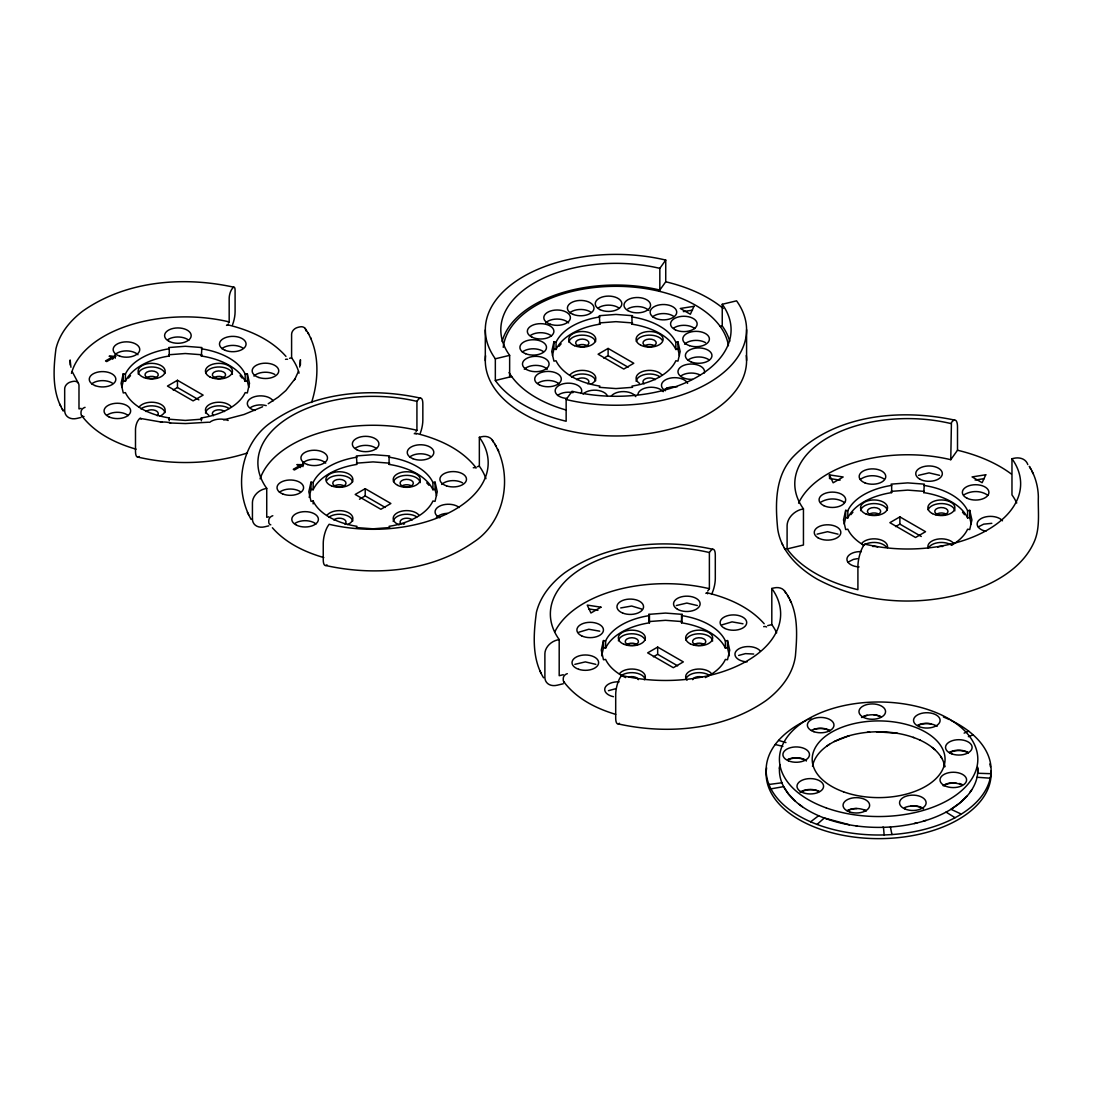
<?xml version="1.0" encoding="UTF-8"?>
<svg xmlns="http://www.w3.org/2000/svg" width="1093" height="1093" viewBox="0 0 1093 1093"><rect width="100%" height="100%" fill="white"/><g stroke="black" fill="none" stroke-linecap="round" stroke-linejoin="round"><path stroke-width="1.5" d="M779.459 768.639L779.623 766.876M299.701 367.029L300.425 359.747L300.425 364.775M201.331 348.776A62 35.796 0 0 1 245.174 374.093L247.319 373.751L247.319 380.992L245.174 381.32A62 35.796 0 0 0 201.331 356.004L201.904 347.547L185.291 346.276L168.677 347.547L169.237 348.776A62 35.796 0 0 0 125.408 374.093L123.263 373.751L121.077 383.356L123.263 392.947L125.408 392.619A62 35.796 0 0 0 169.237 417.922L169.237 420.819M121.801 387.387L123.263 380.992L123.263 373.751M311.013 482.15L308.827 491.754L311.013 501.345L313.158 501.018A62 35.796 0 0 0 356.987 526.32L356.414 527.564L373.041 528.821L389.654 527.564L389.081 526.32A62 35.796 0 0 0 432.924 501.018L435.069 501.345L437.255 491.754L435.069 482.15L432.924 482.478A62 35.796 0 0 0 389.081 457.175L389.654 455.945L373.041 454.674L356.414 455.945L356.987 464.402A62 35.796 0 0 0 313.158 489.719L311.013 489.391L311.013 482.15L313.158 482.478A62 35.796 0 0 1 356.987 457.175M309.196 497.383L311.013 489.391M553.919 341.918L551.733 351.509L553.919 361.1L556.05 360.772A62 35.796 0 0 0 599.893 386.089L599.319 387.318L615.946 388.575L632.56 387.318L631.986 386.089A62 35.796 0 0 0 675.829 360.772L677.974 361.1L680.16 351.509L677.974 341.918L675.829 342.246A62 35.796 0 0 0 631.986 316.929L632.56 315.699L615.946 314.429L599.319 315.699L599.893 324.17A62 35.796 0 0 0 556.05 349.473L553.919 349.145L553.919 341.918L556.05 342.246A62 35.796 0 0 1 599.893 316.929M552.457 355.539L553.919 349.145M682.114 614.348L681.54 615.578A62 35.796 0 0 1 725.383 640.894L727.528 640.566L727.528 647.794L725.383 648.122A62 35.796 0 0 0 681.54 622.819L682.114 614.348L665.5 613.077L648.873 614.348L649.447 615.578A62 35.796 0 0 0 605.618 640.894L603.473 640.566L601.287 650.157L603.473 659.748L605.618 659.421A62 35.796 0 0 0 625.633 677.578M601.656 655.786L603.473 647.794L603.473 640.566M923.763 485.388A62 35.796 0 0 1 967.592 510.691L969.737 510.363L969.737 517.59L967.592 517.932A62 35.796 0 0 0 923.763 492.615L924.323 484.144L907.709 482.887L891.096 484.144L891.669 485.388A62 35.796 0 0 0 847.826 510.691L845.681 510.363L843.495 519.954L845.681 529.558L847.826 529.217A62 35.796 0 0 0 863.866 545.27M844.22 523.998L845.681 517.59L845.681 510.363M298.485 371.333L294.591 379.749L295.219 378.561L285.874 390.543L278.305 397.073L268.222 403.741M311.573 402.484C319.197 378.684 319.962 349.569 305.084 328.351M169.237 417.922L168.677 419.166L185.291 420.422L201.904 419.166L201.331 417.922A62 35.796 0 0 0 245.174 392.619L247.319 392.947L249.505 383.356L247.319 373.751M201.331 356.004L201.904 354.774L185.291 353.517L168.677 354.774L169.237 356.004A62 35.796 0 0 0 125.408 381.32L123.263 380.992M435.069 482.15L435.069 489.391L432.924 489.719A62 35.796 0 0 0 389.081 464.402L389.654 463.172L373.041 461.902L356.414 463.172M677.974 341.918L677.974 349.145L675.829 349.473A62 35.796 0 0 0 631.986 324.17L632.56 322.927L615.946 321.67L599.319 322.927L599.893 324.17M923.763 492.615L924.323 491.385L907.709 490.115L891.096 491.385L891.669 492.615A62 35.796 0 0 0 847.826 517.932L845.681 517.59M969.751 792.63L971.718 789.843M228.328 323.077L229.175 321.902L229.175 298.389A6.64 2.063 -76.6 0 1 231.06 290.519A15.083 4.686 -76.6 0 1 233.205 287.514A6.64 2.063 -76.6 0 1 235.091 290.123L235.091 311.819A13.294 4.14 -76.6 0 1 232.549 324.758M416.078 431.475L416.925 430.287L416.925 401.363L417.772 400.188A13.294 4.14 -76.6 0 1 422.841 403.932L422.841 420.204A13.294 4.14 -76.6 0 1 420.299 433.156M566.147 399.546L572.049 391.267A115.148 66.482 0 0 0 697.498 376.743A115.148 66.482 0 0 0 722.241 304.278L736.559 300.835A130.641 75.431 0 0 1 708.469 383.056A130.641 75.431 0 0 1 566.147 399.546L566.147 421.242A130.641 75.431 0 0 1 495.334 380.487L495.334 358.791A130.641 75.431 0 0 1 523.41 276.57A130.641 75.431 0 0 1 665.733 260.079L665.733 281.775L658.983 291.23M502.111 341.508A115.148 66.482 0 0 1 659.83 290.055L659.83 268.359L665.733 260.079M707.704 591.067L709.384 588.703L709.384 552.539L710.231 551.364A13.294 4.14 -76.6 0 1 715.3 555.107L715.3 578.621A13.294 4.14 -76.6 0 1 711.543 594.36M950.76 459.688L951.429 422.581A15.944 4.959 -76.6 0 1 957.509 427.09L957.509 450.234L950.76 459.688A112.921 65.197 0 0 0 798.587 503.19M966.813 796.223L959.695 803.082L950.951 809.271L961.293 814.107A112.483 64.938 0 0 0 973.685 735.357L973.153 734.879A112.483 64.938 0 0 0 969.546 731.845L968.671 731.162A112.483 64.938 0 0 0 950.732 720.232M960.638 814.517A112.483 64.938 0 0 1 891.956 834.56L890.494 834.656A112.483 64.938 0 0 1 884.141 834.943L883.158 834.956A112.483 64.938 0 0 1 771.234 789.392L770.948 788.859A112.483 64.938 0 0 1 775.224 744.497L775.811 743.718A112.483 64.938 0 0 1 778.571 740.398L779.022 739.893A112.483 64.938 0 0 1 806.607 720.191M817.045 824.423L824.313 818.001L849.343 824.764M810.623 821.813L818.657 815.692M826.95 745.972L829.45 744.306M860.3 479.403C867.159 474.635 876.504 474.567 883.854 478.802M848.045 562.13L853.469 559.384L857.445 558.66M978.276 526.894L983.7 524.148L991.829 523.328M112.757 356.769L105.529 360.936L106.663 361.592L115.94 356.236L109.122 356.25L112.757 356.769L112.757 359.173M177.462 380.282L167.448 386.061L193.119 400.885L203.134 395.106L177.462 380.282L177.462 387.509L198.858 399.86M173.172 389.996L177.462 387.509M300.507 465.153L293.279 469.334L294.413 469.99L303.69 464.634L296.872 464.634L300.507 465.153L300.507 467.572M365.212 488.68L355.184 494.46L380.87 509.283L390.884 503.504L365.212 488.68L365.212 495.908L385.187 507.439M608.118 348.435L598.09 354.214L623.775 369.051L633.79 363.259L608.118 348.435L608.118 355.662L628.079 367.193M359.488 499.214L365.212 495.908M603.814 358.149L608.118 355.662M657.672 647.083L647.643 652.863L673.329 667.7L683.344 661.907L657.672 647.083L657.672 654.311L677.646 665.842M653.382 656.797L657.672 654.311M899.881 516.88L889.866 522.673L915.538 537.496L925.552 531.704L899.881 516.88L899.881 524.121L921.276 536.472M895.591 526.594L899.881 524.121M834.328 741.519L849.439 735.616M821.007 502.042C828.357 497.807 837.703 497.861 844.561 502.63M578.798 632.232L588.785 629.254L599.729 631.18M964.258 494.637C971.609 490.415 980.954 490.47 987.799 495.238M722.049 624.841L732.037 621.862L742.98 623.789M262.634 406.76L243.999 414.507L223.559 419.876M918.544 475.332L929.05 472.873L939.556 475.332M817.045 534.163L827.551 531.69L838.044 534.163M676.335 605.536L686.841 603.063L697.348 605.536M574.836 664.353L585.329 661.893L595.835 664.353M964.122 733.13L968.671 731.162M968.371 736.668L973.153 734.879M620.715 607.94L631.658 606.028L641.646 609.006M608.446 690.68L615.222 688.863M738.677 655.445L745.453 653.628L753.692 654.038M247.387 452.98C212.206 464.252 173.965 465.427 138.032 457.12M923.325 821.171L926.044 820.378M914.267 823.521L917.082 822.838M81.032 408.399L78.983 408.891L78.983 385.392A6.64 5.014 -35.8 0 0 74.433 381.238A15.083 11.367 -35.8 0 0 69.228 382.495A6.64 5.014 -35.8 0 0 64.678 388.835L64.678 410.517A13.294 10.015 -35.8 0 0 76.947 418.414L81.032 417.444M289.549 358.299L291.599 357.807L291.599 334.308A6.64 5.014 -35.8 0 1 296.148 327.982A15.083 11.367 -35.8 0 1 301.354 326.725A6.64 5.014 -35.8 0 1 305.903 330.878M495.334 358.791L509.639 355.348A115.148 66.482 0 0 1 534.395 282.882A115.148 66.482 0 0 1 659.83 268.359M495.334 380.487L511.688 376.552M720.205 326.465L722.241 325.974L722.241 304.278M416.925 401.363A115.148 66.482 0 0 0 291.489 415.886A115.148 66.482 0 0 0 266.733 488.366L264.697 488.844A13.294 10.015 -35.8 0 0 252.428 502.643L252.428 518.915M326.998 564.89A13.294 4.14 -76.6 0 1 323.241 559.671L323.241 543.399A13.294 4.14 -76.6 0 1 328.31 525.46L329.157 524.285A115.148 66.482 0 0 0 454.592 509.748A115.148 66.482 0 0 0 479.349 437.282L481.385 436.79A13.294 10.015 -35.8 0 1 493.23 441.982M268.782 516.798L266.733 517.29L266.733 488.366M477.299 466.697L479.349 466.205A115.148 66.482 0 0 1 485.934 478.666M268.782 525.842L264.697 526.812A13.294 10.015 -35.8 0 1 252.428 518.915M950.76 423.524A112.921 65.197 0 0 0 827.729 437.774A112.921 65.197 0 0 0 803.451 508.846L801.825 509.242A15.944 12.023 -35.8 0 0 787.097 525.801L787.097 548.932A130.641 75.431 0 0 0 857.909 589.687L857.909 566.543A15.944 4.959 -76.6 0 1 863.989 545.024L864.672 544.082A112.921 65.197 0 0 0 987.689 529.832A112.921 65.197 0 0 0 1011.968 458.746L1013.594 458.363A15.944 12.023 -35.8 0 1 1027.816 464.593M787.097 548.932L803.451 545.011L803.451 508.846M709.384 552.539A115.148 66.482 0 0 0 583.949 567.076A115.148 66.482 0 0 0 559.192 639.542L557.157 640.033A13.294 10.015 -35.8 0 0 544.888 653.819L544.888 677.332A13.294 10.015 -35.8 0 0 557.157 685.229L563.278 683.753M619.458 723.293A13.294 4.14 -76.6 0 1 615.701 718.087L615.701 694.574A13.294 4.14 -76.6 0 1 620.769 676.635L621.616 675.46A115.148 66.482 0 0 0 747.052 660.923A115.148 66.482 0 0 0 771.808 588.458L773.844 587.966A13.294 10.015 -35.8 0 1 785.689 593.157M563.278 674.709L559.192 675.693L559.192 639.542M767.71 625.606L771.808 624.622A115.148 66.482 0 0 1 776.672 632.847M770.948 788.859L783.667 786.632L788.572 794.105L795.308 801.101M683.344 311.601L692.47 310.18M975.106 480.059L984.246 478.625M768.939 784.473L781.891 782.779M208.599 422.212L185.482 423.551L170.016 422.977M867.295 732.283L869.632 732.091M648.873 614.348L648.873 621.575L665.5 620.318L682.114 621.575M876.49 731.75L897.421 733.294M882.625 827.305L883.486 827.278L884.141 834.943M990.927 773.694L977.661 773.257L977.661 767.136M977.033 777.246L990.217 778.202M162.365 422.253L140.136 418.387M829.437 474.895L843.154 476.985L833.153 482.805L829.437 474.895L829.437 477.299M829.437 478.515L840.107 480.141M588.758 608.938L597.898 610.345M603.473 647.794L605.618 648.122A62 35.796 0 0 1 649.447 622.819L649.447 615.578M855.983 825.802L856.83 825.953M954.462 420.067C899.402 408.276 832.921 414.643 792.37 457.598C774.855 476.767 775.292 504.515 777.67 528.684C780.744 551.186 798.491 568.346 817.318 579.235C868.552 606.601 932.52 607.653 985.831 585.452C1005.437 576.626 1024.414 563.018 1033.664 542.989C1040.563 528.547 1037.872 512.084 1038.35 496.687C1038.09 485.989 1035.03 475.441 1029.319 466.342L1030.836 469.184M233.82 287.199C183.364 276.092 126.323 280.655 83.068 310.877C70.499 320.345 59.678 333.16 55.962 348.735C53.284 369.461 51.904 392.51 63.339 410.995L62.082 408.632M420.299 398.098C370.759 387.168 314.811 391.936 272.362 421.543C240.733 442.037 233.137 487.601 251.089 519.394M712.759 549.273C663.219 538.343 607.271 543.112 564.821 572.718C551.623 582.624 540.393 596.068 536.403 612.353C533.507 634.077 531.635 658.328 543.549 677.797M325.782 565.518C375.323 576.448 431.27 571.68 473.72 542.06C506.81 520.623 513.833 471.288 492.014 439.659M618.242 723.921C667.782 734.851 723.73 730.083 766.179 700.476C780.607 689.642 793.012 674.313 795.417 655.95C797.262 634.049 798.833 609.307 784.473 590.835M775.224 744.497L782.861 746.396M227.795 324.826C249.368 330.072 271.023 339.417 285.956 356.386M707.171 592.802C728.307 597.953 749.538 607.121 764.185 623.748M778.571 740.398L785.949 742.584M136.078 449.182C115.421 443.211 94.736 433.088 81.565 415.49M323.829 557.58C304.66 552.047 285.724 542.975 272.376 527.755M615.687 714.357C595.986 708.496 576.38 698.591 563.824 681.8M913.27 737.351L914.021 737.638M919.65 739.934L920.374 740.248M946.032 812.085L955.063 817.714M799.229 804.366L802.426 806.743M932.315 747.503L934.761 749.579M475.742 467.353C461.041 448.69 438.088 438.744 415.545 433.211A4.427 1.489 -75.4 0 0 414.261 433.798M78.163 382.878L72.179 371.552M940.608 756.288L941.852 758.364M1031.778 470.987L1033.322 473.884M781.864 543.235L782.725 544.847M784.35 547.948L785.198 549.519M787.452 595.398L788.709 597.762M789.911 600.043L791.195 602.462M494.992 444.209L496.249 446.586M497.452 448.868L498.736 451.286M539.805 670.733L541.09 673.151M308.089 332.941L308.718 334.13M310.562 337.628L311.204 338.844M247.346 512.316L248.63 514.735M59.596 403.932L60.88 406.336M648.873 621.575L649.447 622.819M943.614 762.204L944.776 766.862M969.737 510.363L971.923 519.954L969.737 529.558L967.592 529.217A62 35.796 0 0 1 951.552 545.27M969.737 517.59L971.199 523.998M677.974 349.145L679.422 355.539M727.528 640.566L729.714 650.157L727.528 659.748L725.383 659.421A62 35.796 0 0 1 705.368 677.578M727.528 647.794L729.345 655.786M435.069 489.391L436.517 495.785M247.319 380.992L248.78 387.387M890.385 826.936L891.956 834.56M70.936 367.248L70.143 359.966L70.143 364.994M1011.968 458.746L1011.968 494.91A112.921 65.197 0 0 1 1016.736 502.985M967.592 510.691L967.592 517.932M891.669 485.388L891.669 492.615M847.826 510.691L847.826 517.932M771.808 588.458L771.808 624.622M746.587 329.69L746.587 360.43M725.383 640.894L725.383 648.122M681.54 615.578L681.54 622.819M675.829 342.246L675.829 349.473M631.986 316.929L631.986 324.17M605.618 640.894L605.618 648.122M556.05 342.246L556.05 349.473M509.639 355.348L509.639 377.044M485.306 329.936L485.306 360.676M479.349 437.282L479.349 466.205M432.924 482.478L432.924 489.719M389.081 457.175L389.081 464.402M313.158 482.478L313.158 489.719M313.158 501.018L313.158 503.9M302.966 464.211L302.966 466.615M245.174 374.093L245.174 381.32M201.331 417.922L201.331 420.819M169.237 348.776L169.237 356.004M125.408 374.093L125.408 381.32M115.216 355.812L115.216 358.231M294.932 523.424A13.28 7.665 0 0 1 316 523.957M409.656 457.065A13.28 7.665 0 0 1 430.71 456.532M402.169 485.784A6.64 3.839 0 0 1 411.555 485.961M355.471 448.103A13.28 7.665 0 0 1 376.525 448.636M426.735 482.887A62 35.796 0 0 1 428.893 485.251M333.802 519.94A6.64 3.839 0 0 1 342.997 518.82A6.64 3.839 0 0 1 344.951 524.121M401.145 524.121A6.64 3.839 0 0 1 403.071 518.82A6.64 3.839 0 0 1 412.266 519.94M302.706 463.118A13.28 7.665 0 0 1 325.714 463.118M399.164 524.886A13.512 7.801 0 0 1 397.825 512.535A13.512 7.801 0 0 1 418.824 514.981M393.22 521.498A13.512 7.801 0 0 1 402.388 514.639A13.512 7.801 0 0 1 416.884 516.907M328.665 517.29A13.512 7.801 0 0 1 342.874 514.502A13.512 7.801 0 0 1 352.766 521.019M326.903 515.431A13.512 7.801 0 0 1 347.601 512.234A13.512 7.801 0 0 1 347.601 524.599M326.725 480.442A13.512 7.801 0 0 1 340.661 475.4A13.512 7.801 0 0 1 352.697 481.863M393.453 481.644A13.512 7.801 0 0 1 407.58 475.373A13.512 7.801 0 0 1 420.177 482.655M272.813 515.732A4.427 3.293 -38.2 0 0 268.782 520.418A12.884 9.577 -38.2 0 0 268.782 522.222A4.427 3.293 -38.2 0 0 270.791 524.818M260.079 478.884A115.148 66.482 0 0 1 416.925 430.287M279.425 492.301A13.28 7.665 0 0 1 300.479 491.768M334.103 486.248A6.64 3.839 0 0 1 344.65 486.248M403.071 524.244A6.64 3.839 0 0 1 404.629 523.807M439.823 517.795A13.28 7.665 0 0 1 439.386 506.264A13.28 7.665 0 0 1 459.238 507.521M436.326 517.727A13.28 7.665 0 0 1 447.201 513.327M441.695 484.459A13.28 7.665 0 0 1 462.599 482.874M473.269 467.763A4.427 3.293 -38.2 0 1 476.111 468.064M415.832 433.593A4.427 1.489 -75.4 0 1 416.023 434.235M71.455 373.355A115.148 66.482 0 0 1 229.175 321.902M291.599 357.807A115.148 66.482 0 0 1 299.058 373.137M146.052 411.542A6.64 3.839 0 0 1 155.247 410.421A6.64 3.839 0 0 1 157.201 415.723M128.468 378.069A62 35.796 0 0 1 130.491 375.664M240.091 375.664A62 35.796 0 0 1 242.113 378.069M213.395 415.736A6.64 3.839 0 0 1 215.321 410.421A6.64 3.839 0 0 1 224.516 411.542M107.182 415.039A13.28 7.665 0 0 1 128.25 415.559M167.721 339.718A13.28 7.665 0 0 1 188.775 340.251M114.956 354.719A13.28 7.665 0 0 1 137.964 354.719M221.906 348.667A13.28 7.665 0 0 1 242.96 348.134M160.521 422.281A13.28 7.665 0 0 1 170.59 423.046M208.777 415.149A13.512 7.801 0 0 1 211.482 403.522A13.512 7.801 0 0 1 231.088 406.596M205.484 413.099A13.512 7.801 0 0 1 214.652 406.241A13.512 7.801 0 0 1 229.134 408.509M140.915 408.891A13.512 7.801 0 0 1 155.124 406.104A13.512 7.801 0 0 1 165.016 412.621M139.153 407.033A13.512 7.801 0 0 1 159.851 403.836A13.512 7.801 0 0 1 159.851 416.201M138.183 374.025A13.512 7.801 0 0 1 151.148 366.975A13.512 7.801 0 0 1 164.947 373.464M205.703 373.246A13.512 7.801 0 0 1 219.843 366.988A13.512 7.801 0 0 1 232.426 374.257M91.675 383.903A13.28 7.665 0 0 1 112.729 383.37M213.313 378.164A6.64 3.839 0 0 1 223.805 377.577M146.353 377.85A6.64 3.839 0 0 1 156.9 377.85M209.637 422.363A13.28 7.665 0 0 1 228.15 420.477M254.997 410.476A13.28 7.665 0 0 1 251.636 397.879A13.28 7.665 0 0 1 273.1 400.912M250.434 407.634A13.28 7.665 0 0 1 266.227 405.612M253.945 376.06A13.28 7.665 0 0 1 274.849 374.475M139.248 456.491A13.294 4.14 -76.6 0 1 135.491 451.272L135.491 429.576A6.64 2.063 -76.6 0 1 137.376 421.707A15.083 4.686 -76.6 0 1 139.521 418.701A6.64 2.063 -76.6 0 1 141.065 419.07M285.519 359.365A4.427 3.293 -38.2 0 1 287.541 359.324M226.511 325.413A4.427 1.489 -75.4 0 1 228.095 325.195M85.063 407.347A4.427 3.293 -38.2 0 0 81.169 411.05A12.884 9.577 -38.2 0 0 81.169 414.725A4.427 3.293 -38.2 0 0 84.024 416.529M567.308 673.657A4.427 3.293 -38.2 0 0 563.278 678.329A12.884 9.577 -38.2 0 0 563.414 681.035A4.427 3.293 -38.2 0 0 564.466 682.387M692.661 679.655A6.64 3.839 0 0 1 702.157 677.018M628.817 677.018A6.64 3.839 0 0 1 638.339 679.641M613.46 696.692A13.28 7.665 0 0 1 605.03 687.825A13.28 7.665 0 0 1 619.157 681.841M693.522 644.966A6.64 3.839 0 0 1 704.015 644.378M554.902 631.658A115.148 66.482 0 0 1 709.384 588.703M626.562 644.665A6.64 3.839 0 0 1 637.11 644.665M747.079 661.88A13.28 7.665 0 0 1 737.351 649.843A13.28 7.665 0 0 1 760.277 651.004M763.679 626.658A4.427 3.293 -38.2 0 1 766.535 626.972M705.873 593.39A4.427 1.489 -75.4 0 1 707.636 593.827M687.032 680.256A13.512 7.801 0 0 1 693.222 669.818A13.512 7.801 0 0 1 711.297 673.397M619.362 673.834A13.512 7.801 0 0 1 637 669.613A13.512 7.801 0 0 1 644.31 679.805M685.912 640.047A13.512 7.801 0 0 1 700.039 633.79A13.512 7.801 0 0 1 712.636 641.058M618.392 640.826A13.512 7.801 0 0 1 631.344 633.776A13.512 7.801 0 0 1 645.157 640.279M621.125 675.693A13.512 7.801 0 0 1 635.334 672.905A13.512 7.801 0 0 1 645.225 679.422M686.377 677.92A13.512 7.801 0 0 1 709.343 675.31M722.241 325.974A115.148 66.482 0 0 1 729.714 341.289M566.16 410.025A112.921 65.197 0 0 1 509.065 372.563M503.245 347.355A112.921 65.197 0 0 1 614.526 286.311A112.921 65.197 0 0 1 728.43 345.716M665.733 281.775A130.641 75.431 0 0 1 723.238 308.486M643.968 346.317A6.64 3.839 0 0 1 654.461 345.73M577.008 346.016A6.64 3.839 0 0 1 587.556 346.016M746.287 355.498A130.641 75.431 0 0 1 616.151 435.97A130.641 75.431 0 0 1 485.565 355.744M537.838 383.192A13.28 7.665 0 0 1 558.892 383.725M524.271 369.215A13.28 7.665 0 0 1 547.279 369.215M522.331 352.055A13.28 7.665 0 0 1 543.385 351.536M667.509 387.66A62 35.796 0 0 1 663.861 390.488M639.432 383.301A13.512 7.801 0 0 1 642.137 371.675A13.512 7.801 0 0 1 661.73 374.749M569.795 375.186A13.512 7.801 0 0 1 590.507 371.989A13.512 7.801 0 0 1 590.507 384.367M665.377 390.761A13.28 7.665 0 0 1 668.124 378.697A13.28 7.665 0 0 1 687.606 383.356M663.26 390.543A13.28 7.665 0 0 1 677.073 386.826M611.301 396.021A13.28 7.665 0 0 1 623.912 391.595A13.28 7.665 0 0 1 635.825 396.636M637.943 394.245A13.28 7.665 0 0 1 648.873 387.359A13.28 7.665 0 0 1 663.219 391.677M576.708 379.695A6.64 3.839 0 0 1 585.903 378.574A6.64 3.839 0 0 1 587.843 383.875M644.037 383.889A6.64 3.839 0 0 1 645.977 378.574A6.64 3.839 0 0 1 655.172 379.695M687.798 360.239A13.28 7.665 0 0 1 708.851 359.706M692.415 379.326A13.28 7.665 0 0 1 677.974 371.688A13.28 7.665 0 0 1 692.415 364.051A13.28 7.665 0 0 1 704.343 373.014M681.089 375.801A13.28 7.665 0 0 1 699.807 374.844M673.698 328.05A13.28 7.665 0 0 1 694.752 328.583M684.601 344.213A13.28 7.665 0 0 1 705.504 342.628M583.102 393.999A13.28 7.665 0 0 1 596.341 390.228A13.28 7.665 0 0 1 607.435 395.857M567.294 398.467A13.28 7.665 0 0 1 555.367 389.504A13.28 7.665 0 0 1 571.885 383.424A13.28 7.665 0 0 1 580.929 393.453M652.562 316.833A13.28 7.665 0 0 1 673.616 316.301M557.567 395.475A13.28 7.665 0 0 1 572.992 392.66M598.377 307.871A13.28 7.665 0 0 1 619.43 308.404M530.447 335.442A13.28 7.665 0 0 1 551.5 335.975M559.124 346.235A62 35.796 0 0 1 561.133 343.817M569.822 312.735A13.28 7.665 0 0 1 590.889 312.215M545.612 322.886A13.28 7.665 0 0 1 568.62 322.886M627.888 308.8A13.28 7.665 0 0 1 648.791 310.385M636.126 381.266A13.512 7.801 0 0 1 645.294 374.407A13.512 7.801 0 0 1 659.789 376.661M571.571 377.044A13.512 7.801 0 0 1 585.78 374.257A13.512 7.801 0 0 1 595.671 380.774M568.838 342.177A13.512 7.801 0 0 1 581.79 335.127A13.512 7.801 0 0 1 595.603 341.631M636.358 341.399A13.512 7.801 0 0 1 648.723 335.141A13.512 7.801 0 0 1 662.399 340.415M808.028 719.508A112.483 64.938 0 0 1 810.924 718.21M943.437 716.994A112.483 64.938 0 0 1 949.311 719.563M991.009 771.071A112.483 64.938 0 0 1 875.794 838.618A112.483 64.938 0 0 1 766.603 767.819M989.848 764.021A112.483 64.938 0 0 1 990.477 766.835M917.833 725.11A13.28 7.665 0 0 1 930.922 723.798M812.509 766.371A66.427 38.351 0 0 1 878.594 731.764A66.427 38.351 0 0 1 944.735 766.33M977.77 768.215A99.203 57.273 0 0 1 875.425 827.36A99.203 57.273 0 0 1 779.896 764.526M943.409 785.471A13.28 7.665 0 0 1 955.91 782.875M959.217 783.476A13.28 7.665 0 0 1 962.127 784.569M911.111 805.91A13.28 7.665 0 0 1 923.571 808.56M847.553 810.774A13.28 7.665 0 0 1 856.967 808.547M863.607 809.585A13.28 7.665 0 0 1 866.353 810.815M800.472 792.411A13.28 7.665 0 0 1 819.203 791.51M861.53 717.486A13.28 7.665 0 0 1 867.173 715.218M874.031 714.877A13.28 7.665 0 0 1 880.248 716.571M949.311 752.408A13.28 7.665 0 0 1 968.111 752.449M787.643 759.854A13.28 7.665 0 0 1 806.347 760.837M813.657 729.496A13.28 7.665 0 0 1 829.683 730.752M918.393 725.315A13.28 7.665 0 0 1 937.097 726.367M904.403 807.727A13.28 7.665 0 0 1 923.093 808.779M847.061 810.678A13.28 7.665 0 0 1 865.847 810.801M943.218 785.785A13.28 7.665 0 0 1 961.949 784.952M800.199 792.138A13.28 7.665 0 0 1 818.944 791.305M949.544 752.735A13.28 7.665 0 0 1 968.33 752.858M862.186 717.445A13.28 7.665 0 0 1 880.917 716.612M811.389 730.466A13.28 7.665 0 0 1 830.174 730.589M787.766 759.512A13.28 7.665 0 0 1 806.47 760.578M957.509 450.234A130.641 75.431 0 0 1 1011.216 473.938M985.9 531.253A13.28 7.665 0 0 1 980.64 518.861A13.28 7.665 0 0 1 1002.486 520.801M859.057 566.925A13.28 7.665 0 0 1 846.979 558.619A13.28 7.665 0 0 1 861.366 551.637M935.731 514.762A6.64 3.839 0 0 1 946.224 514.175M868.771 514.461A6.64 3.839 0 0 1 879.318 514.461M850.887 514.68A62 35.796 0 0 1 852.909 512.262M962.509 512.262A62 35.796 0 0 1 964.532 514.68M872.665 546.486A6.64 3.839 0 0 1 877.665 547.019M937.739 547.033A6.64 3.839 0 0 1 942.74 546.486M928.121 548.126A13.512 7.801 0 0 1 937.07 539.232A13.512 7.801 0 0 1 953.506 543.194M861.571 543.645A13.512 7.801 0 0 1 877.542 539.095A13.512 7.801 0 0 1 887.434 547.648M928.599 547.716A13.512 7.801 0 0 1 951.552 545.12M863.333 545.489A13.512 7.801 0 0 1 886.519 547.251M860.601 510.636A13.512 7.801 0 0 1 873.567 503.572A13.512 7.801 0 0 1 887.366 510.076M928.121 509.844A13.512 7.801 0 0 1 942.262 503.586A13.512 7.801 0 0 1 954.845 510.855M694 306.327L690.366 314.238L680.297 308.472L694 306.327M985.763 474.772L982.129 482.696L972.073 476.917L985.763 474.772M600.945 607.189L590.944 612.995L587.228 605.098L600.945 607.189M403.18 486.412A6.64 3.839 0 0 0 413.345 483.297A6.64 3.839 0 0 0 403.577 479.772A6.64 3.839 0 0 0 403.18 486.412M296.572 525.2A13.28 7.665 0 0 0 318.2 520.651A13.28 7.665 0 0 0 300.561 512.111A13.28 7.665 0 0 0 296.572 525.2M412.908 458.705A13.28 7.665 0 0 0 433.771 453.089A13.28 7.665 0 0 0 414.916 445.479A13.28 7.665 0 0 0 412.908 458.705M357.11 449.879A13.28 7.665 0 0 0 378.724 445.329A13.28 7.665 0 0 0 361.1 436.79A13.28 7.665 0 0 0 357.11 449.879M307.57 464.552A13.28 7.665 0 0 0 327.504 457.912A13.28 7.665 0 0 0 307.57 451.272A13.28 7.665 0 0 0 307.57 464.552M331.548 485.893A13.512 7.801 0 0 0 352.82 480.278A13.512 7.801 0 0 0 333.761 472.449A13.512 7.801 0 0 0 331.548 485.893M335.332 486.207A6.64 3.839 0 0 0 345.962 483.666A6.64 3.839 0 0 0 336.835 479.622A6.64 3.839 0 0 0 335.332 486.207M397.797 485.401A13.512 7.801 0 0 0 419.944 481.07A13.512 7.801 0 0 0 402.361 472.162A13.512 7.801 0 0 0 397.797 485.401M282.691 493.94A13.28 7.665 0 0 0 303.54 488.325A13.28 7.665 0 0 0 284.686 480.715A13.28 7.665 0 0 0 282.691 493.94M446.559 485.893A13.28 7.665 0 0 0 466.492 479.253A13.28 7.665 0 0 0 446.559 472.613A13.28 7.665 0 0 0 446.559 485.893M108.822 416.802A13.28 7.665 0 0 0 130.45 412.252A13.28 7.665 0 0 0 112.825 403.713A13.28 7.665 0 0 0 108.822 416.802M169.36 341.481A13.28 7.665 0 0 0 190.974 336.931A13.28 7.665 0 0 0 173.35 328.392A13.28 7.665 0 0 0 169.36 341.481M119.82 356.168A13.28 7.665 0 0 0 139.754 349.514A13.28 7.665 0 0 0 119.82 342.874A13.28 7.665 0 0 0 119.82 356.168M225.172 350.32A13.28 7.665 0 0 0 246.021 344.705A13.28 7.665 0 0 0 227.166 337.081A13.28 7.665 0 0 0 225.172 350.32M143.798 377.509A13.512 7.801 0 0 0 165.07 371.893A13.512 7.801 0 0 0 146.011 364.051A13.512 7.801 0 0 0 143.798 377.509M147.582 377.809A6.64 3.839 0 0 0 158.212 375.268A6.64 3.839 0 0 0 149.085 371.224A6.64 3.839 0 0 0 147.582 377.809M210.047 377.017A13.512 7.801 0 0 0 232.194 372.672A13.512 7.801 0 0 0 214.611 363.764A13.512 7.801 0 0 0 210.047 377.017M215.444 378.014A6.64 3.839 0 0 0 225.595 374.899A6.64 3.839 0 0 0 215.827 371.388A6.64 3.839 0 0 0 215.444 378.014M94.941 385.556A13.28 7.665 0 0 0 115.79 379.94A13.28 7.665 0 0 0 96.949 372.317A13.28 7.665 0 0 0 94.941 385.556M258.809 377.495A13.28 7.665 0 0 0 278.742 370.855A13.28 7.665 0 0 0 258.809 364.215A13.28 7.665 0 0 0 258.809 377.495M695.654 644.829A6.64 3.839 0 0 0 705.805 641.7A6.64 3.839 0 0 0 696.036 638.189A6.64 3.839 0 0 0 695.654 644.829M581.64 635.853A13.28 7.665 0 0 0 603.254 631.317A13.28 7.665 0 0 0 585.629 622.778A13.28 7.665 0 0 0 581.64 635.853M627.792 644.61A6.64 3.839 0 0 0 638.421 642.069A6.64 3.839 0 0 0 629.295 638.025A6.64 3.839 0 0 0 627.792 644.61M724.891 628.461A13.28 7.665 0 0 0 746.505 623.912A13.28 7.665 0 0 0 728.881 615.373A13.28 7.665 0 0 0 724.891 628.461M578.689 669.299A13.28 7.665 0 0 0 598.622 662.659A13.28 7.665 0 0 0 578.689 656.005A13.28 7.665 0 0 0 578.689 669.299M677.441 609.252A13.28 7.665 0 0 0 699.67 605.809A13.28 7.665 0 0 0 683.398 596.423A13.28 7.665 0 0 0 677.441 609.252M622.641 613.036A13.28 7.665 0 0 0 643.504 607.421A13.28 7.665 0 0 0 624.649 599.797A13.28 7.665 0 0 0 622.641 613.036M690.257 643.818A13.512 7.801 0 0 0 712.404 639.473A13.512 7.801 0 0 0 694.82 630.565A13.512 7.801 0 0 0 690.257 643.818M624.007 644.31A13.512 7.801 0 0 0 645.28 638.695A13.512 7.801 0 0 0 626.221 630.866A13.512 7.801 0 0 0 624.007 644.31M578.238 345.962A6.64 3.839 0 0 0 588.867 343.421A6.64 3.839 0 0 0 579.741 339.377A6.64 3.839 0 0 0 578.238 345.962M646.086 346.18A6.64 3.839 0 0 0 656.251 343.052A6.64 3.839 0 0 0 646.482 339.54A6.64 3.839 0 0 0 646.086 346.18M539.477 384.955A13.28 7.665 0 0 0 561.105 380.419A13.28 7.665 0 0 0 543.467 371.866A13.28 7.665 0 0 0 539.477 384.955M526.389 369.434A13.28 7.665 0 0 0 548.618 365.991A13.28 7.665 0 0 0 532.346 356.591A13.28 7.665 0 0 0 526.389 369.434M525.596 353.708A13.28 7.665 0 0 0 546.445 348.093A13.28 7.665 0 0 0 527.591 340.469A13.28 7.665 0 0 0 525.596 353.708M532.086 337.204A13.28 7.665 0 0 0 553.7 332.668A13.28 7.665 0 0 0 536.076 324.129A13.28 7.665 0 0 0 532.086 337.204M640.703 345.169A13.512 7.801 0 0 0 662.85 340.825A13.512 7.801 0 0 0 645.266 331.917A13.512 7.801 0 0 0 640.703 345.169M574.453 345.661A13.512 7.801 0 0 0 595.726 340.046A13.512 7.801 0 0 0 576.667 332.217A13.512 7.801 0 0 0 574.453 345.661M691.049 361.879A13.28 7.665 0 0 0 711.912 356.263A13.28 7.665 0 0 0 693.058 348.64A13.28 7.665 0 0 0 691.049 361.879M675.324 329.813A13.28 7.665 0 0 0 696.951 325.263A13.28 7.665 0 0 0 679.327 316.724A13.28 7.665 0 0 0 675.324 329.813M689.464 345.661A13.28 7.665 0 0 0 709.398 339.008A13.28 7.665 0 0 0 689.464 332.368A13.28 7.665 0 0 0 689.464 345.661M573.087 314.388A13.28 7.665 0 0 0 593.936 308.772A13.28 7.665 0 0 0 575.096 301.149A13.28 7.665 0 0 0 573.087 314.388M600.002 309.633A13.28 7.665 0 0 0 621.63 305.097A13.28 7.665 0 0 0 604.005 296.558A13.28 7.665 0 0 0 600.002 309.633M655.814 318.473A13.28 7.665 0 0 0 676.676 312.858A13.28 7.665 0 0 0 657.822 305.234A13.28 7.665 0 0 0 655.814 318.473M627.888 310.603A13.28 7.665 0 0 0 650.116 307.16A13.28 7.665 0 0 0 633.844 297.774A13.28 7.665 0 0 0 627.888 310.603M550.476 324.32A13.28 7.665 0 0 0 570.396 317.68A13.28 7.665 0 0 0 550.476 311.027A13.28 7.665 0 0 0 550.476 324.32M826.281 807.918A99.203 57.273 0 0 0 977.77 761.111A99.203 57.273 0 0 0 831.828 708.77A99.203 57.273 0 0 0 826.281 807.918M843.564 791.838A66.427 38.351 0 0 0 945.021 760.496A66.427 38.351 0 0 0 847.28 725.451A66.427 38.351 0 0 0 843.564 791.838M919.104 726.626A13.28 7.665 0 0 0 940.048 721.134A13.28 7.665 0 0 0 921.344 713.401A13.28 7.665 0 0 0 919.104 726.626M952.071 753.979A13.28 7.665 0 0 0 972.114 747.448A13.28 7.665 0 0 0 952.317 740.685A13.28 7.665 0 0 0 952.071 753.979M944.666 785.744A13.28 7.665 0 0 0 966.362 781.331A13.28 7.665 0 0 0 948.888 772.683A13.28 7.665 0 0 0 944.666 785.744M905.1 809.039A13.28 7.665 0 0 0 926.058 803.56A13.28 7.665 0 0 0 907.34 795.827A13.28 7.665 0 0 0 905.1 809.039M849.589 811.921A13.28 7.665 0 0 0 869.632 805.391A13.28 7.665 0 0 0 849.835 798.628A13.28 7.665 0 0 0 849.589 811.921M801.647 792.097A13.28 7.665 0 0 0 823.357 787.684A13.28 7.665 0 0 0 805.883 779.036A13.28 7.665 0 0 0 801.647 792.097M788.477 760.837A13.28 7.665 0 0 0 809.421 755.345A13.28 7.665 0 0 0 790.717 747.612A13.28 7.665 0 0 0 788.477 760.837M813.916 731.709A13.28 7.665 0 0 0 833.973 725.178A13.28 7.665 0 0 0 814.162 718.415A13.28 7.665 0 0 0 813.916 731.709M863.62 717.418A13.28 7.665 0 0 0 885.33 713.005A13.28 7.665 0 0 0 867.856 704.357A13.28 7.665 0 0 0 863.62 717.418M818.151 537.879A13.28 7.665 0 0 0 840.38 534.436A13.28 7.665 0 0 0 824.108 525.05A13.28 7.665 0 0 0 818.151 537.879M823.849 505.663A13.28 7.665 0 0 0 845.476 501.113A13.28 7.665 0 0 0 827.838 492.574A13.28 7.665 0 0 0 823.849 505.663M967.1 498.258A13.28 7.665 0 0 0 988.714 493.722A13.28 7.665 0 0 0 971.09 485.183A13.28 7.665 0 0 0 967.1 498.258M864.85 482.833A13.28 7.665 0 0 0 885.713 477.217A13.28 7.665 0 0 0 866.858 469.594A13.28 7.665 0 0 0 864.85 482.833M919.65 479.048A13.28 7.665 0 0 0 941.879 475.619A13.28 7.665 0 0 0 925.607 466.219A13.28 7.665 0 0 0 919.65 479.048M937.862 514.625A6.64 3.839 0 0 0 948.014 511.497A6.64 3.839 0 0 0 938.245 507.985A6.64 3.839 0 0 0 937.862 514.625M870.001 514.42A6.64 3.839 0 0 0 880.63 511.866A6.64 3.839 0 0 0 871.504 507.821A6.64 3.839 0 0 0 870.001 514.42M932.466 513.614A13.512 7.801 0 0 0 954.626 509.283A13.512 7.801 0 0 0 937.029 500.375A13.512 7.801 0 0 0 932.466 513.614M866.216 514.106A13.512 7.801 0 0 0 887.489 508.491A13.512 7.801 0 0 0 868.429 500.662A13.512 7.801 0 0 0 866.216 514.106"/></g></svg>
